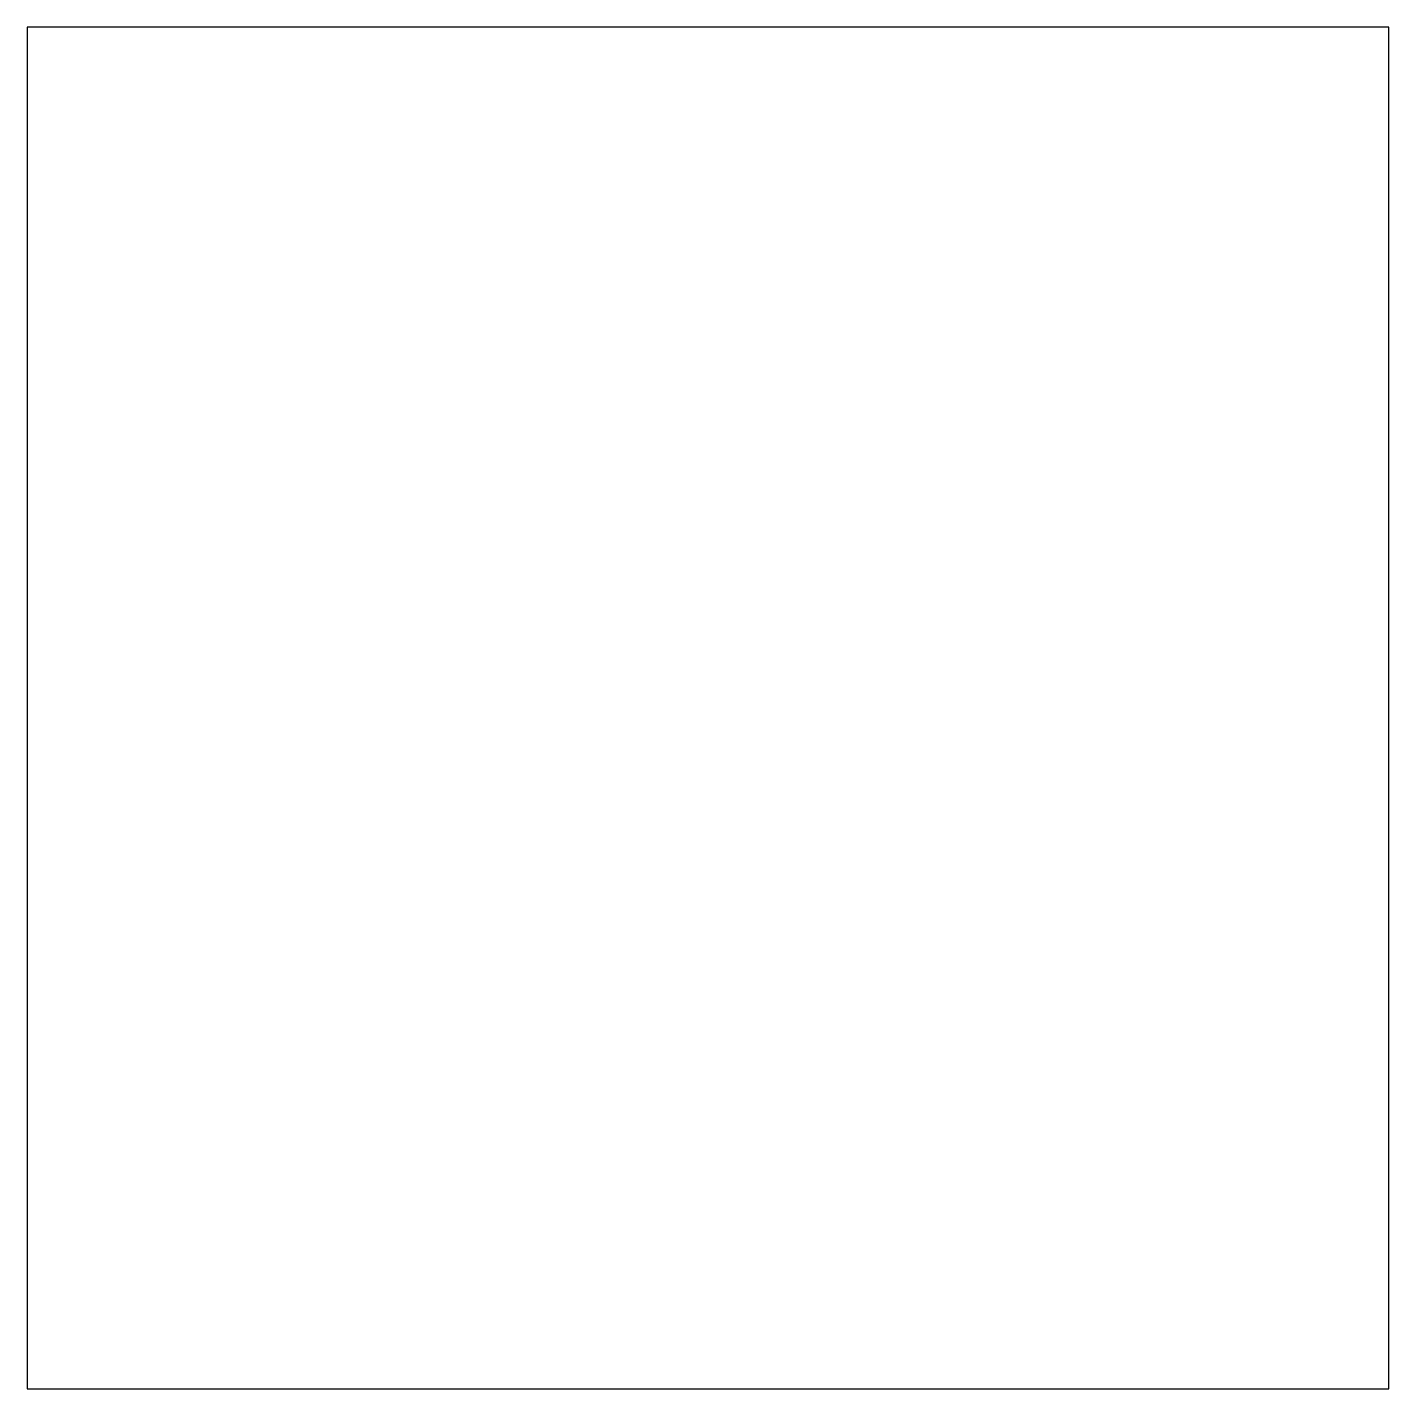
# Model space of a CAD drawing. Header units: metres. Extents: x 0 to 140, y 0 to 140.
import ezdxf

# ---------------------------------------------------------------- set-up
doc = ezdxf.new("R2010")
doc.units = ezdxf.units.M

msp = doc.modelspace()

# ---------------------------------------------------------------- linework, layer by layer
msp.add_lwpolyline([(0, 0), (140, 0), (140, 140), (0, 140)], close=True)

doc.saveas('drawing.dxf')
